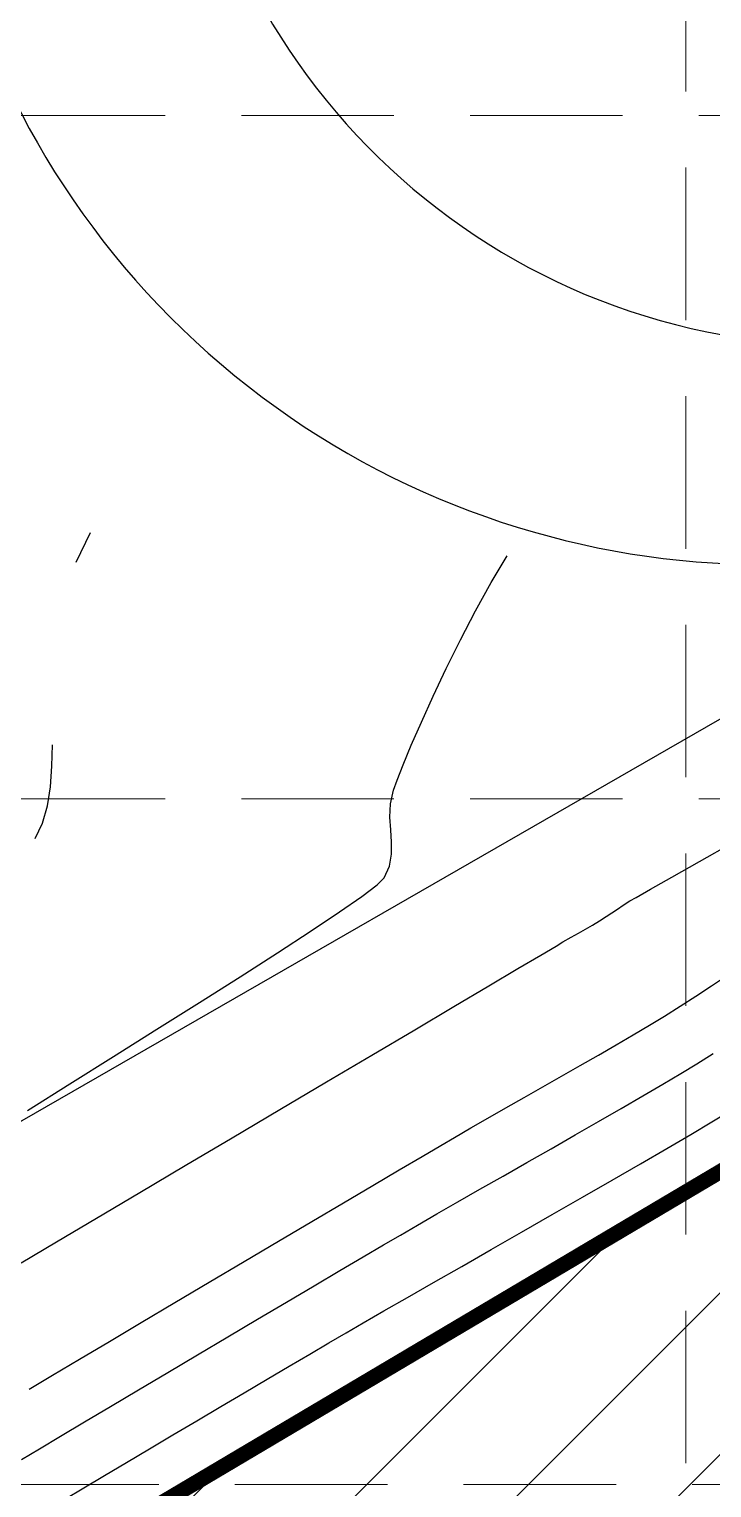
# Model space of a CAD drawing. Extents: x 2138193 to 2139991, y 332071 to 334944.
# Drawn here: x 2138555.7 to 2138600.5, y 332655.2 to 332750.9 of the extents above; entities that cross this region are included whole.
import ezdxf

# ---------------------------------------------------------------- set-up
doc = ezdxf.new("R2010")
doc.units = 0
doc.header["$LTSCALE"] = 100
doc.header["$MEASUREMENT"] = 0
for name, pattern in [('DASHED', [0.75, 0.5, -0.25]), ('DASHED2', [0.375, 0.25, -0.125]), ('HIDDEN', [0.375, 0.25, -0.125])]:
    doc.linetypes.add(name, pattern=pattern)
for name, color, linetype in [('C-ROAD-BACK-F', 7, 'DASHED2'), ('CONTOURS', 35, 'Continuous'), ('GRID', 254, 'DASHED'), ('V-PROP-RWAY-N', 4, 'Continuous'), ('V-PROP-SUBD-N', 7, 'Continuous')]:
    doc.layers.add(name, color=color, linetype=linetype)

msp = doc.modelspace()

# ---------------------------------------------------------------- hatches: boundary and pattern name
at = {"layer": 'CONTOURS', "ltscale": 10}
h = msp.add_hatch(dxfattribs=at)
h.set_pattern_fill('ANSI31', color=5, scale=60, style=0)
h.set_pattern_definition([(45, (0, 0), (-5.303300858899106, 5.303300858899107), [])])
h.paths.add_polyline_path([(2138483.546160111, 332606.2740493599), (2138656.140052903, 332606.2740493599), (2138921.264482902, 332760.8706732228), (2139372.471049562, 332785.9219287917), (2139377.748317752, 332780.6479753673), (2139409.411939294, 332807.0177192923), (2139404.134671104, 332828.1135155923), (2139401.496037009, 332952.0512992817), (2139392.260811476, 332977.1025548506), (2139347.404019459, 332973.1470955816), (2139339.488117175, 332969.1916305132), (2139182.489332715, 332936.2294564062), (2139043.960999322, 332917.7706368185), (2138914.667891463, 332903.2672764998), (2138844.744069344, 332879.534509287), (2138820.996350087, 332862.3941780554), (2138795.929319984, 332796.4698240421), (2138748.301847437, 332763.2789477164)])

# ---------------------------------------------------------------- linework, layer by layer
at = {"layer": 'C-ROAD-BACK-F', "linetype": 'Continuous'}
msp.add_arc((2138608.994248999, 332773.6728388785), 43.5, 180.6144057672341, 83.48633737535272, dxfattribs=at)
at = {"layer": 'CONTOURS', "color": 5, "ltscale": 10, "const_width": 1}
msp.add_lwpolyline([(2138656.140052903, 332606.2740493598), (2138921.264482902, 332760.8706732228), (2139372.471049562, 332785.9219287917), (2139377.748317752, 332780.6479753673), (2139409.411939294, 332807.0177192923), (2139404.134671104, 332828.1135155923), (2139401.496037009, 332952.0512992817), (2139392.260811476, 332977.1025548506), (2139347.404019459, 332973.1470955816), (2139339.488117175, 332969.1916305132), (2139182.489332715, 332936.2294564062), (2139043.960999322, 332917.7706368185), (2138914.667891463, 332903.2672764998), (2138844.744069344, 332879.534509287), (2138820.996350087, 332862.3941780554), (2138795.929319984, 332796.4698240421), (2138748.301847437, 332763.2789477164), (2138483.546160112, 332606.27404936)], dxfattribs=at)
at = {"layer": 'CONTOURS', "extrusion": (0.8992341409069432, -0.4374676671793608, 0), "elevation": 1777512.618419007}
msp.add_lwpolyline([(1234739.876058471, 550), (1234742.032658847, 550)], dxfattribs=at)
at = {"layer": 'CONTOURS', "extrusion": (0.8576736783486316, -0.5141943810155147, 0), "elevation": 1663128.980057997}
msp.add_lwpolyline([(1385009.494878569, 549), (1385011.533463125, 549)], dxfattribs=at)
at = {"layer": 'CONTOURS', "extrusion": (0.8741639866357214, -0.4856308520565207, 0), "elevation": 1707898.426760575}
msp.add_lwpolyline([(1329408.380262361, 549), (1329410.496829814, 549)], dxfattribs=at)
at = {"layer": 'CONTOURS'}
for points, elevation in [([(2138584.031945438, 332710.8652018725), (2138585.02194379, 332712.7613433537)], 549), ([(2138580.800949806, 332703.9389373693), (2138581.464321375, 332705.4600137017)], 549), ([(2138557.230089481, 332702.560364845), (2138557.26314878, 332703.9666939864)], 550), ([(2138556.924967703, 332699.9681032394), (2138557.12631169, 332701.2192935047)], 550), ([(2138556.599209817, 332698.8314173233), (2138556.924967703, 332699.9681032394)], 550), ([(2138579.40155238, 332699.227694673), (2138579.439173812, 332700.0958113481)], 549), ([(2138556.122190328, 332697.8338590304), (2138556.599209817, 332698.8314173233)], 550), ([(2138579.448278664, 332698.3902705449), (2138579.40155238, 332699.227694673)], 549), ([(2138579.505193565, 332696.7864637814), (2138579.506957461, 332697.5782799267)], 549), ([(2138599.710013777, 332696.3189756247), (2138601.867834972, 332697.5377217318)], 548), ([(2138595.549344555, 332693.9625078427), (2138596.489678466, 332694.4970078406)], 548), ([(2138574.22890659, 332691.7594617456), (2138576.093681868, 332693.0034787811)], 549), ([(2138593.964635852, 332692.9552582411), (2138594.319955441, 332693.1974509123)], 548), ([(2138572.032308906, 332690.3297431311), (2138574.22890659, 332691.7594617456)], 549), ([(2138591.772697216, 332691.6236891728), (2138592.229917202, 332691.8825589256)], 548), ([(2138590.295803566, 332690.7704400136), (2138590.745768727, 332691.0359404231)], 548), ([(2138590.745768727, 332691.0359404231), (2138591.285808715, 332691.3477903877)], 548), ([(2138569.570520457, 332688.7522231027), (2138572.032308906, 332690.3297431311)], 549), ([(2138585.877865438, 332688.1559092901), (2138587.797163481, 332689.2921115734)], 548), ([(2138600.502105608, 332688.1635190961), (2138601.538392882, 332688.8554486146)], 546), ([(2138583.598166648, 332686.8060987958), (2138585.877865438, 332688.1559092901)], 548), ([(2138564.117897822, 332685.305379465), (2138566.910172882, 332687.0648018256)], 549), ([(2138596.422320397, 332685.5763842821), (2138597.405943295, 332686.1738355744)], 546), ([(2138561.260326915, 332683.5118561863), (2138564.117897822, 332685.305379465)], 549), ([(2138578.216320592, 332683.6189046693), (2138581.022755553, 332685.2809929644)], 548), ([(2138595.364487777, 332684.9472597481), (2138596.422320397, 332685.5763842821)], 546), ([(2138594.24578028, 332684.292387906), (2138595.364487777, 332684.9472597481)], 546), ([(2138558.404091802, 332681.7221321544), (2138561.260326915, 332683.5118561863)], 549), ([(2138575.243550207, 332681.858146784), (2138578.216320592, 332683.6189046693)], 548), ([(2138597.304223035, 332681.7087214222), (2138598.492965892, 332682.4161067209)], 545), ([(2138598.492965892, 332682.4161067209), (2138599.534273181, 332683.0483034006)], 545), ([(2138555.615824123, 332679.9741075347), (2138558.404091802, 332681.7221321544)], 549), ([(2138587.001913956, 332680.1543156727), (2138588.205839057, 332680.8392267548)], 546), ([(2138569.057756924, 332678.1938737375), (2138572.169132837, 332680.0370321822)], 548), ([(2138584.704805632, 332678.8376221264), (2138585.830457867, 332679.4851388187)], 546), ([(2138589.970630935, 332677.4721561759), (2138591.544413473, 332678.3719743417)], 545), ([(2138580.013522684, 332676.083623206), (2138581.513275555, 332676.968250576)], 546), ([(2138586.826800823, 332675.6794002758), (2138588.390268093, 332676.5705534822)], 545), ([(2138593.98192129, 332675.4075603727), (2138595.836742042, 332676.4797858922)], 544), ([(2138562.982883228, 332674.5946768135), (2138565.974110907, 332676.3669843234)], 548), ([(2138585.303705004, 332674.8109305718), (2138586.826800823, 332675.6794002758)], 545), ([(2138560.148762328, 332672.9152640812), (2138562.982883228, 332674.5946768135)], 548), ([(2138583.844456512, 332673.9773783853), (2138585.303705004, 332674.8109305718)], 545), ([(2138572.083954104, 332671.3953086763), (2138574.271552077, 332672.6898945601)], 546), ([(2138581.211405019, 332672.4639626259), (2138582.472531225, 332673.1909777317)], 545), ([(2138580.084553774, 332671.8085670833), (2138581.211405019, 332672.4639626259)], 545), ([(2138555.210594623, 332669.9883744444), (2138557.536436646, 332671.3670590004)], 548), ([(2138584.11057957, 332669.7533175782), (2138586.044953307, 332670.8581975022)], 544), ([(2138582.267868937, 332668.7004523682), (2138584.11057957, 332669.7533175782)], 544), ([(2138580.552679309, 332667.7191170708), (2138582.267868937, 332668.7004523682)], 544), ([(2138563.090559856, 332666.0664302138), (2138565.290981035, 332667.3712665624)], 546), ([(2138570.719571057, 332666.2871890753), (2138572.619842399, 332667.4108438048)], 545), ([(2138560.992405046, 332664.8214856316), (2138563.090559856, 332666.0664302138)], 546), ([(2138575.402530572, 332664.7381873371), (2138576.530815456, 332665.3994426366)], 544), ([(2138555.733427516, 332661.6958200136), (2138557.271650007, 332662.6111987784)], 546), ([(2138562.905647532, 332661.6565078352), (2138564.822358613, 332662.7939292181)], 545), ([(2138561.070695922, 332660.5664676332), (2138562.905647532, 332661.6565078352)], 545), ([(2138559.351851545, 332659.54413775), (2138561.070695922, 332660.5664676332)], 545), ([(2138566.73265762, 332659.6220387915), (2138568.298873311, 332660.5493186642)], 544), ([(2138565.166934624, 332658.6939276384), (2138566.73265762, 332659.6220387915)], 544), ([(2138555.235439426, 332657.0867013892), (2138556.399875534, 332657.7839254902)], 545), ([(2138560.682668006, 332656.0289097776), (2138562.120945199, 332656.8849328034)], 544), ([(2138559.328861983, 332655.221776784), (2138560.682668006, 332656.0289097776)], 544)]:
    msp.add_lwpolyline(points, dxfattribs=dict(at, elevation=elevation))
at = {"layer": 'CONTOURS', "extrusion": (0.8960326442288656, -0.4439881760545287, 0), "elevation": 1768521.414855196}
msp.add_lwpolyline([(1247623.714954339, 549), (1247625.819993302, 549)], dxfattribs=at)
at = {"layer": 'CONTOURS', "extrusion": (0.9038453962878051, -0.4278592053577211, 0), "elevation": 1790595.887725248}
msp.add_lwpolyline([(1215727.929595817, 549), (1215729.943605619, 549)], dxfattribs=at)
at = {"layer": 'CONTOURS', "extrusion": (0.9105309976826909, -0.4134408086521745, 0), "elevation": 1809690.699903193}
msp.add_lwpolyline([(1187115.484418335, 549), (1187117.349979265, 549)], dxfattribs=at)
at = {"layer": 'CONTOURS', "extrusion": (0.9227157407270401, -0.38548107841313, 0), "elevation": 1845051.094679154}
msp.add_lwpolyline([(1131372.199405358, 549), (1131373.594883145, 549)], dxfattribs=at)
at = {"layer": 'CONTOURS', "extrusion": (0.9970192201558509, -0.07715357826970302, 0), "elevation": 2106513.468770831}
msp.add_lwpolyline([(496706.8448340307, 550), (496708.1899147606, 550)], dxfattribs=at)
at = {"layer": 'CONTOURS', "extrusion": (0.9298669156686656, -0.367896071119063, 0), "elevation": 1866195.034816721}
msp.add_lwpolyline([(1096143.391138993, 549), (1096144.464744258, 549)], dxfattribs=at)
at = {"layer": 'CONTOURS', "extrusion": (0.9411701834056311, -0.3379329606123243, 0), "elevation": 1900336.752036666}
msp.add_lwpolyline([(1035824.808142698, 549), (1035825.50208566, 549)], dxfattribs=at)
at = {"layer": 'CONTOURS', "extrusion": (0.9776614079887291, -0.2101860398063966, 0), "elevation": 2020877.670016619}
msp.add_lwpolyline([(774767.5872402355, 549), (774768.5119655563, 549)], dxfattribs=at)
at = {"layer": 'CONTOURS', "extrusion": (0.9973990414209526, 0.07207740403597356, 0), "elevation": 2156997.128013337}
msp.add_lwpolyline([(177688.9864734452, 549), (177689.8005815247, 549)], dxfattribs=at)
at = {"layer": 'CONTOURS', "extrusion": (0.985321035286134, -0.1707116206432973, 0), "elevation": 2050392.164498982}
msp.add_lwpolyline([(692892.7268062953, 549), (692893.515280997, 549)], dxfattribs=at)
at = {"layer": 'CONTOURS', "extrusion": (0.9143250004180888, -0.4049812262444542, 0), "elevation": 1820620.945990947}
msp.add_lwpolyline([(1170275.935868792, 549), (1170276.7750062, 549)], dxfattribs=at)
at = {"layer": 'CONTOURS', "extrusion": (0.4921443370678283, -0.870513613616736, 0), "elevation": 762883.0616697234}
msp.add_lwpolyline([(2025412.688218018, 548), (2025414.770990963, 548)], dxfattribs=at)
at = {"layer": 'CONTOURS', "extrusion": (-0.6040607645512602, 0.7969382615546496, 0), "elevation": -1026694.198915879}
msp.add_lwpolyline([(-1905281.689303744, 549), (-1905282.945656459, 549)], dxfattribs=at)
at = {"layer": 'CONTOURS', "extrusion": (0.699449700524435, -0.7146818288135485, 0), "elevation": 1258057.218392793}
msp.add_lwpolyline([(1761106.503408201, 549), (1761107.160369391, 549)], dxfattribs=at)
at = {"layer": 'CONTOURS', "extrusion": (0.4927782735577154, -0.8701549132823865, 0), "elevation": 764358.1348269604}
msp.add_lwpolyline([(2024854.862879858, 548), (2024856.480124198, 548)], dxfattribs=at)
at = {"layer": 'CONTOURS', "extrusion": (0.5712024450941984, -0.8208092145671912, 0), "elevation": 948482.4108536639}
msp.add_lwpolyline([(1945398.020799998, 549), (1945399.807233687, 549)], dxfattribs=at)
at = {"layer": 'CONTOURS', "extrusion": (-0.5321495379831561, 0.8466503819312395, 0), "elevation": -856377.1449203531}
msp.add_lwpolyline([(-1987684.681399238, 548), (-1987685.201502594, 548)], dxfattribs=at)
at = {"layer": 'CONTOURS', "extrusion": (0.4994334627681394, -0.866352247222471, 0), "elevation": 779856.0186136644}
msp.add_lwpolyline([(2018935.081880145, 548), (2018935.557811975, 548)], dxfattribs=at)
at = {"layer": 'CONTOURS', "extrusion": (0.5358866948247587, -0.8442899089233483, 0), "elevation": 865154.7572261749}
msp.add_lwpolyline([(1983878.059205533, 548), (1983878.579411037, 548)], dxfattribs=at)
at = {"layer": 'CONTOURS', "extrusion": (-0.555956692534, 0.8312112583613478, 0), "elevation": -912427.4972639648}
msp.add_lwpolyline([(-1962585.802973632, 548), (-1962586.255503684, 548)], dxfattribs=at)
at = {"layer": 'CONTOURS', "extrusion": (0.5538461257830531, -0.8326190419123878, 0), "elevation": 907445.4874166164}
msp.add_lwpolyline([(1964895.192203138, 548), (1964895.644653513, 548)], dxfattribs=at)
at = {"layer": 'CONTOURS', "extrusion": (-0.5005152916253914, 0.8657276955539482, 0), "elevation": -782377.536807561}
msp.add_lwpolyline([(-2017955.89755618, 548), (-2017956.418544992, 548)], dxfattribs=at)
at = {"layer": 'CONTOURS', "extrusion": (0.5152746241271097, -0.8570251231618977, 0), "elevation": 816837.0147329918}
msp.add_lwpolyline([(2004255.474885897, 548), (2004256.021348143, 548)], dxfattribs=at)
at = {"layer": 'CONTOURS', "extrusion": (-0.5090593627120812, 0.8607314129478313, 0), "elevation": -802312.0161684692}
msp.add_lwpolyline([(-2010110.031653087, 548), (-2010111.198603908, 548)], dxfattribs=at)
at = {"layer": 'CONTOURS', "extrusion": (-0.4930062166417098, 0.8700257871768098, 0), "elevation": -764888.7470112382}
msp.add_lwpolyline([(-2024648.469568763, 548), (-2024649.029194131, 548)], dxfattribs=at)
at = {"layer": 'CONTOURS', "extrusion": (0.509301063252142, -0.8605884190309776, 0), "elevation": 802876.4870265834}
msp.add_lwpolyline([(2009882.901524888, 548), (2009884.63778908, 548)], dxfattribs=at)
at = {"layer": 'CONTOURS', "extrusion": (0.5356261461676344, -0.8444552276714309, 0), "elevation": 864533.0213669608}
msp.add_lwpolyline([(1984119.897420253, 549), (1984123.047791626, 549)], dxfattribs=at)
at = {"layer": 'CONTOURS', "extrusion": (0.5496563628886048, -0.8353908562679331, 0), "elevation": 897570.7238666883}
msp.add_lwpolyline([(1969430.232192627, 546), (1969431.470605031, 546)], dxfattribs=at)
at = {"layer": 'CONTOURS', "extrusion": (-0.541449637343309, 0.8407331861065073, 0), "elevation": -878242.4987188352}
msp.add_lwpolyline([(-1978123.833282073, 546), (-1978125.061077022, 546)], dxfattribs=at)
at = {"layer": 'CONTOURS', "extrusion": (0.509539345215151, -0.8604473578771192, 0), "elevation": 803433.0029894091}
msp.add_lwpolyline([(2009652.630876037, 548), (2009655.623983136, 548)], dxfattribs=at)
at = {"layer": 'CONTOURS', "extrusion": (0.5304996378237751, -0.8476851622323253, 0), "elevation": 852512.0160635223}
msp.add_lwpolyline([(1989347.183735421, 546), (1989348.398049415, 546)], dxfattribs=at)
at = {"layer": 'CONTOURS', "extrusion": (0.5007567896920009, -0.8655880299411269, 0), "elevation": 782948.0477303136}
msp.add_lwpolyline([(2017734.150938389, 546), (2017735.498285505, 546)], dxfattribs=at)
at = {"layer": 'CONTOURS', "extrusion": (-0.4975630692201232, 0.8674278022684372, 0), "elevation": -775505.9171176096}
msp.add_lwpolyline([(-2020604.792902641, 546), (-2020606.176825001, 546)], dxfattribs=at)
at = {"layer": 'CONTOURS', "extrusion": (0.5302892297671815, -0.8478168037924995, 0), "elevation": 852022.0211216435}
msp.add_lwpolyline([(1989558.859181024, 545), (1989560.130657742, 545)], dxfattribs=at)
at = {"layer": 'CONTOURS', "extrusion": (0.4942161560629381, -0.8693390541591777, 0), "elevation": 767712.3968900112}
msp.add_lwpolyline([(2023575.900253267, 546), (2023577.313808304, 546)], dxfattribs=at)
at = {"layer": 'CONTOURS', "extrusion": (-0.4954199086683138, 0.8686536214712282, 0), "elevation": -770514.7622430064}
msp.add_lwpolyline([(-2022511.920969526, 546), (-2022513.326965029, 546)], dxfattribs=at)
at = {"layer": 'CONTOURS', "extrusion": (0.5096444823466347, -0.8603850891395264, 0), "elevation": 803678.5627817494}
msp.add_lwpolyline([(2009544.151630992, 548), (2009547.724934863, 548)], dxfattribs=at)
at = {"layer": 'CONTOURS', "extrusion": (0.4939015599834501, -0.8695178256056137, 0), "elevation": 766980.1310810191}
msp.add_lwpolyline([(2023852.152077685, 546), (2023853.558672506, 546)], dxfattribs=at)
at = {"layer": 'CONTOURS', "extrusion": (-0.5061226650783935, 0.8624615051664302, 0), "elevation": -795467.3998976131}
msp.add_lwpolyline([(-2012834.080944089, 545), (-2012835.602985989, 545)], dxfattribs=at)
at = {"layer": 'CONTOURS', "extrusion": (0.5023645941098305, -0.8646558937432077, 0), "elevation": 786700.3731374985}
msp.add_lwpolyline([(2016275.118590262, 545), (2016276.752981899, 545)], dxfattribs=at)
at = {"layer": 'CONTOURS', "extrusion": (-0.4960123013269283, 0.8683154938916872, 0), "elevation": -771894.1279046213}
msp.add_lwpolyline([(-2021980.32863175, 546), (-2021981.677745174, 546)], dxfattribs=at)
at = {"layer": 'CONTOURS', "extrusion": (0.4996437676825279, -0.8662309769432216, 0), "elevation": 780357.6296277099}
msp.add_lwpolyline([(2018736.697807396, 545), (2018738.418127192, 545)], dxfattribs=at)
at = {"layer": 'CONTOURS', "extrusion": (0.5185434207334435, -0.855051297182841, 0), "elevation": 824499.4222001997}
msp.add_lwpolyline([(2001121.770967367, 544), (2001123.110929264, 544)], dxfattribs=at)
at = {"layer": 'CONTOURS', "extrusion": (-0.5025384139693065, 0.8645548811297141, 0), "elevation": -787101.8527772711}
msp.add_lwpolyline([(-2016106.507070407, 546), (-2016107.740668833, 546)], dxfattribs=at)
at = {"layer": 'CONTOURS', "extrusion": (0.4976927023114393, -0.8673534308838221, 0), "elevation": 775811.6775667465}
msp.add_lwpolyline([(2020486.311254638, 545), (2020488.091066998, 545)], dxfattribs=at)
at = {"layer": 'CONTOURS', "extrusion": (0.5061455167720307, -0.8624480945840012, 0), "elevation": 795524.5065444694}
msp.add_lwpolyline([(2012812.616214381, 544), (2012814.438926108, 544)], dxfattribs=at)
at = {"layer": 'CONTOURS', "extrusion": (0.510990579202157, -0.8595863121098685, 0), "elevation": 806838.2061329437}
msp.add_lwpolyline([(2008306.081050999, 544), (2008307.682744904, 544)], dxfattribs=at)
at = {"layer": 'CONTOURS', "extrusion": (0.509708150336618, -0.8603473725655374, 0), "elevation": 803827.2687872867}
msp.add_lwpolyline([(2009477.472560663, 548), (2009481.056747836, 548)], dxfattribs=at)
at = {"layer": 'CONTOURS', "extrusion": (0.5073720163073929, -0.8617271244820897, 0), "elevation": 798379.647196346}
msp.add_lwpolyline([(2011664.682065825, 546), (2011666.100518826, 546)], dxfattribs=at)
at = {"layer": 'CONTOURS', "extrusion": (0.5061391989862608, -0.8624518022762468, 0), "elevation": 795502.081224173}
msp.add_lwpolyline([(2012805.753122241, 546), (2012806.799786075, 546)], dxfattribs=at)
at = {"layer": 'CONTOURS', "extrusion": (0.4955331637163165, -0.8685890188445271, 0), "elevation": 770782.2549069214}
msp.add_lwpolyline([(2022406.665115921, 545), (2022408.484575767, 545)], dxfattribs=at)
at = {"layer": 'CONTOURS', "extrusion": (0.5028286813977368, -0.8643860926483102, 0), "elevation": 787786.4021535692}
msp.add_lwpolyline([(2015851.774738178, 544), (2015853.777704756, 544)], dxfattribs=at)
at = {"layer": 'CONTOURS', "extrusion": (-0.5084952911253268, 0.8610647704460852, 0), "elevation": -801002.2109931039}
msp.add_lwpolyline([(-2010618.11547273, 546), (-2010620.130416911, 546)], dxfattribs=at)
at = {"layer": 'CONTOURS', "extrusion": (0.5088173381695724, -0.8608745067534705, 0), "elevation": 801754.2297917634}
msp.add_lwpolyline([(2010316.119047114, 546), (2010318.358691968, 546)], dxfattribs=at)
at = {"layer": 'CONTOURS', "extrusion": (0.4987660871080596, -0.8667366326346865, 0), "elevation": 778316.1897664769}
msp.add_lwpolyline([(2019522.716664981, 544), (2019524.95776923, 544)], dxfattribs=at)
at = {"layer": 'CONTOURS', "extrusion": (-0.5090717902799456, 0.8607240628338276, 0), "elevation": -802348.4438257425}
msp.add_lwpolyline([(-2010076.617504065, 546), (-2010079.032819367, 546)], dxfattribs=at)
at = {"layer": 'CONTOURS', "extrusion": (0.4973032756283041, -0.8675767701185636, 0), "elevation": 774904.5362575594}
msp.add_lwpolyline([(2020823.941737758, 545), (2020825.523067889, 545)], dxfattribs=at)
at = {"layer": 'CONTOURS', "extrusion": (0.4975420829532605, -0.8674398398105375, 0), "elevation": 775464.6052769502}
msp.add_lwpolyline([(2020617.096253386, 544), (2020619.395220479, 544)], dxfattribs=at)
at = {"layer": 'CONTOURS', "extrusion": (0.5098414422144983, -0.8602683905622944, 0), "elevation": 804138.5971095398}
msp.add_lwpolyline([(2009343.099560048, 548), (2009346.136200369, 548)], dxfattribs=at)
at = {"layer": 'CONTOURS', "extrusion": (0.4966987432578397, -0.8679230141239964, 0), "elevation": 773500.3082806559}
msp.add_lwpolyline([(2021367.53554164, 544), (2021369.851560701, 544)], dxfattribs=at)
at = {"layer": 'CONTOURS', "extrusion": (0.5058181833366353, -0.8626401134923104, 0), "elevation": 794756.6465908971}
msp.add_lwpolyline([(2013095.133558158, 545), (2013096.416708577, 545)], dxfattribs=at)
at = {"layer": 'CONTOURS', "extrusion": (0.4961831145835938, -0.8682178970754543, 0), "elevation": 772299.4916674194}
msp.add_lwpolyline([(2021824.341215906, 544), (2021826.633473354, 544)], dxfattribs=at)
at = {"layer": 'CONTOURS', "extrusion": (0.5094819183001336, -0.860481362334604, 0), "elevation": 803306.2723110879}
msp.add_lwpolyline([(2009688.861331775, 546), (2009691.480897027, 546)], dxfattribs=at)
at = {"layer": 'CONTOURS', "extrusion": (-0.5069043002255331, 0.8620023378233164, 0), "elevation": -797291.5629080937}
msp.add_lwpolyline([(-2012090.971814967, 545), (-2012092.519684796, 545)], dxfattribs=at)
at = {"layer": 'CONTOURS', "extrusion": (0.5096680042175001, -0.8603711556514143, 0), "elevation": 803740.892503716}
msp.add_lwpolyline([(2009512.433712783, 546), (2009515.08185748, 546)], dxfattribs=at)
at = {"layer": 'CONTOURS', "extrusion": (0.5076351908377125, -0.86157211713423, 0), "elevation": 798997.7509089937}
msp.add_lwpolyline([(2011412.284443416, 545), (2011414.057121532, 545)], dxfattribs=at)
at = {"layer": 'CONTOURS', "extrusion": (-0.5081781474011811, 0.8612519785195872, 0), "elevation": -800265.405192577}
msp.add_lwpolyline([(-2010906.311148746, 545), (-2010908.268723234, 545)], dxfattribs=at)
at = {"layer": 'CONTOURS', "extrusion": (0.5098563510793224, -0.8602595545904032, 0), "elevation": 804180.8111719463}
msp.add_lwpolyline([(2009333.79671896, 546), (2009336.42441274, 546)], dxfattribs=at)
at = {"layer": 'CONTOURS', "extrusion": (0.5086137586320961, -0.8609947993629997, 0), "elevation": 801282.5476316614}
msp.add_lwpolyline([(2010499.125948086, 545), (2010501.228506665, 545)], dxfattribs=at)
at = {"layer": 'CONTOURS', "extrusion": (-0.4976303426413317, 0.867389210264153, 0), "elevation": -775670.1830305599}
msp.add_lwpolyline([(-2020525.458665431, 544), (-2020527.24772472, 544)], dxfattribs=at)
at = {"layer": 'CONTOURS', "extrusion": (0.5093257497631496, -0.860573808936924, 0), "elevation": 802945.2412958398}
msp.add_lwpolyline([(2009831.183176471, 545), (2009833.455965742, 545)], dxfattribs=at)
at = {"layer": 'CONTOURS', "extrusion": (0.5025956838086725, -0.864521589445222, 0), "elevation": 787242.9140027948}
msp.add_lwpolyline([(2016041.775483184, 544), (2016043.06808157, 544)], dxfattribs=at)
at = {"layer": 'CONTOURS', "extrusion": (-0.4994334938309096, 0.8663522293154505, 0), "elevation": -779871.3334637413}
msp.add_lwpolyline([(-2018906.080343721, 544), (-2018907.641572368, 544)], dxfattribs=at)
at = {"layer": 'CONTOURS', "extrusion": (-0.5096510529627358, 0.8603811970365083, 0), "elevation": -803704.9998200105}
msp.add_lwpolyline([(-2009525.188378046, 545), (-2009527.48641378, 545)], dxfattribs=at)
at = {"layer": 'CONTOURS', "extrusion": (-0.5105589096502259, 0.8598427761961907, 0), "elevation": -805821.9248538096}
msp.add_lwpolyline([(-2008668.937152045, 546), (-2008671.209311126, 546)], dxfattribs=at)
at = {"layer": 'CONTOURS', "extrusion": (-0.5073437203448578, 0.8617437840951561, 0), "elevation": -798321.029369614}
msp.add_lwpolyline([(-2011676.395531786, 544), (-2011677.971685068, 544)], dxfattribs=at)
at = {"layer": 'CONTOURS', "extrusion": (0.5065923022782356, -0.8621857336284547, 0), "elevation": 796567.0454172001}
msp.add_lwpolyline([(2012373.143791185, 544), (2012374.597955698, 544)], dxfattribs=at)
at = {"layer": 'CONTOURS', "extrusion": (-0.5109079554784086, 0.8596354233213477, 0), "elevation": -806637.3587311422}
msp.add_lwpolyline([(-2008339.560063477, 546), (-2008341.615650553, 546)], dxfattribs=at)
at = {"layer": 'CONTOURS', "extrusion": (0.5099802636490578, -0.8601861023571804, 0), "elevation": 804473.9398278219}
msp.add_lwpolyline([(2009215.198537085, 545), (2009217.481906677, 545)], dxfattribs=at)
at = {"layer": 'CONTOURS', "extrusion": (-0.5079652288590105, 0.8613775747430468, 0), "elevation": -799771.9949426904}
msp.add_lwpolyline([(-2011098.309443426, 544), (-2011099.983188033, 544)], dxfattribs=at)
at = {"layer": 'CONTOURS', "extrusion": (0.5085047188246359, -0.8610592029199142, 0), "elevation": 801031.6430455309}
msp.add_lwpolyline([(2010595.169646653, 544), (2010596.916584871, 544)], dxfattribs=at)
at = {"layer": 'CONTOURS', "extrusion": (0.5089942530038699, -0.8607699172305178, 0), "elevation": 802174.7802798923}
msp.add_lwpolyline([(2010137.5654173, 544), (2010139.361151257, 544)], dxfattribs=at)
at = {"layer": 'CONTOURS', "extrusion": (0.5117771958055988, -0.859118211804032, 0), "elevation": 808672.0354552544}
msp.add_lwpolyline([(2007521.029275857, 545), (2007522.854856275, 545)], dxfattribs=at)
at = {"layer": 'CONTOURS', "extrusion": (0.5125641490858814, -0.8586489347060686, 0), "elevation": 810511.0895850655}
msp.add_lwpolyline([(2006777.628516536, 545), (2006779.239869641, 545)], dxfattribs=at)
at = {"layer": 'CONTOURS', "extrusion": (-0.5103831836977557, 0.8599470947671973, 0), "elevation": -805418.8210530931}
msp.add_lwpolyline([(-2008834.50983393, 544), (-2008836.305567282, 544)], dxfattribs=at)
at = {"layer": 'CONTOURS', "extrusion": (0.5108842531999295, -0.8596495098773398, 0), "elevation": 806589.3839909383}
msp.add_lwpolyline([(2008363.043343494, 544), (2008364.790280739, 544)], dxfattribs=at)
at = {"layer": 'CONTOURS', "extrusion": (0.51288106631098, -0.8584596739624479, 0), "elevation": 811255.4957276233}
msp.add_lwpolyline([(2006478.054900072, 544), (2006479.509063001, 544)], dxfattribs=at)
at = {"layer": 'GRID', "color": 252, "linetype": 'HIDDEN', "lineweight": 0, "ltscale": 0.4}
for p, q in [((2138598.88554457, 332296.8402139746), (2138598.427510827, 334895.7762918232)), ((2138239.658925912, 332745.27101566), (2139943.532361615, 332745.27101566)), ((2138239.658925912, 332700.4322409612), (2139943.532361615, 332700.4322409612)), ((2138239.233226605, 332655.4435516577), (2139943.106662308, 332655.4435516577))]:
    msp.add_line(p, q, dxfattribs=at)
at = {"layer": 'V-PROP-RWAY-N', "color": 7}
msp.add_arc((2138603.998835959, 332770.7991489599), 55, 155.9296405481145, 90.58738197888768, dxfattribs=at)
at = {"layer": 'V-PROP-SUBD-N'}
msp.add_line((2138778.781415688, 332807.8942945136), (2138435.733479701, 332610.5505738834), dxfattribs=at)

doc.saveas('drawing.dxf')
